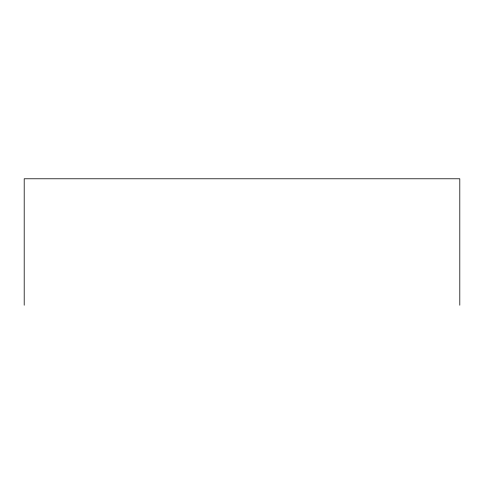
<?xml version="1.0" encoding="UTF-8"?>
<svg xmlns="http://www.w3.org/2000/svg" width="484" height="484" viewBox="0 0 484 484"><rect width="100%" height="100%" fill="white"/><g stroke="black" fill="none" stroke-linecap="round" stroke-linejoin="round"><path stroke-width="0.73" d="M459.8 305.222L459.8 178.778L24.2 178.778L24.2 305.222"/></g></svg>
